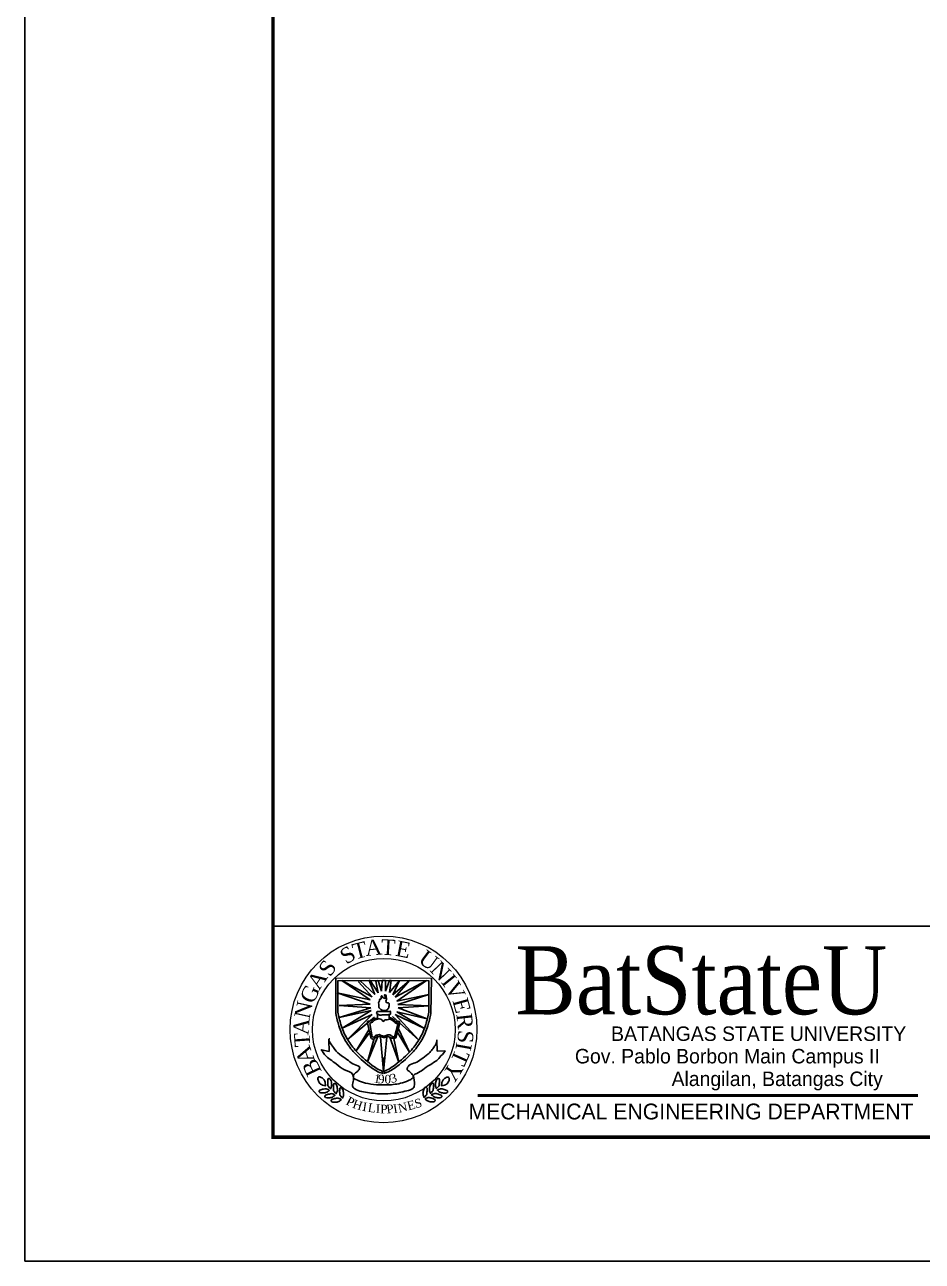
# Model space of a CAD drawing. Header units: millimetres. Extents: x 3 to 421, y 1 to 233.
# Drawn here: x 321.34 to 343.1, y 90.1 to 120.08 of the extents above; entities that cross this region are included whole.
import ezdxf
from ezdxf.enums import TextEntityAlignment as Align

# ---------------------------------------------------------------- set-up
doc = ezdxf.new("R2010")
doc.units = ezdxf.units.MM
doc.header["$MEASUREMENT"] = 0
for name, color, linetype in [('.1', 1, 'Continuous'), ('SHEET', 3, 'Continuous'), ('text', 7, 'Continuous')]:
    doc.layers.add(name, color=color, linetype=linetype)
for name, color, linetype, lineweight in [('stair', 134, 'Continuous', 0), ('texts', 2, 'Continuous', 18), ('WALL', 4, 'Continuous', 30)]:
    doc.layers.add(name, color=color, linetype=linetype, lineweight=lineweight)
doc.styles.add('CGOTHIC', font='GOTHIC.TTF')
doc.styles.add('GARAMOND', font='GARA.TTF')
doc.styles.get("Standard").update_dxf_attribs({"font": 'arial.ttf'})

msp = doc.modelspace()

# ---------------------------------------------------------------- linework, layer by layer
at = {"layer": '.1', "color": 0}
for p, q in [((321.345, 160.492), (321.345, 90.097)), ((321.345, 90.097), (420.621, 90.097))]:
    msp.add_line(p, q, dxfattribs=at)
for p, q in [((328.888, 96.103), (328.888, 96.969)), ((328.937, 96.137), (328.937, 96.906)), ((329.767, 96.509), (329.029, 96.906)), ((329.029, 96.906), (329.713, 96.433)), ((329.469, 96.906), (329.436, 96.873)), ((329.436, 96.873), (329.767, 96.509)), ((329.827, 96.564), (329.469, 96.906)), ((329.718, 96.906), (329.691, 96.906)), ((329.691, 96.906), (329.827, 96.564)), ((329.908, 96.602), (329.718, 96.906)), ((329.908, 96.906), (329.851, 96.888)), ((329.851, 96.888), (329.908, 96.602)), ((329.989, 96.645), (329.908, 96.906)), ((330.011, 96.906), (329.989, 96.645)), ((330.087, 96.906), (330.011, 96.906)), ((330.185, 96.906), (330.087, 96.65)), ((330.087, 96.65), (330.087, 96.906)), ((330.424, 96.906), (330.185, 96.612)), ((330.185, 96.612), (330.223, 96.906)), ((330.223, 96.906), (330.185, 96.906)), ((330.673, 96.906), (330.266, 96.558)), ((330.266, 96.558), (330.424, 96.906)), ((331.086, 96.906), (330.326, 96.504)), ((330.326, 96.504), (330.673, 96.906)), ((330.364, 96.401), (331.086, 96.906)), ((331.135, 96.131), (331.135, 96.906)), ((331.184, 96.103), (331.2, 96.965)), ((329.713, 96.433), (328.915, 96.607)), ((328.915, 96.607), (329.713, 96.33)), ((331.135, 96.569), (330.364, 96.401)), ((330.386, 96.32), (331.135, 96.569)), ((329.713, 96.33), (328.964, 96.298)), ((328.964, 96.298), (329.734, 96.244)), ((331.135, 96.287), (330.386, 96.32)), ((330.396, 96.244), (331.135, 96.287)), ((329.734, 96.244), (328.963, 96.009)), ((328.963, 96.009), (329.74, 96.179)), ((329.74, 96.179), (329.038, 95.747)), ((329.038, 95.747), (329.767, 96.081)), ((329.767, 96.081), (329.171, 95.472)), ((329.171, 95.472), (329.821, 96.016)), ((329.898, 96.089), (329.898, 95.988)), ((330.177, 96.077), (330.177, 95.976)), ((330.893, 95.46), (330.261, 96.032)), ((331.032, 95.742), (330.326, 96.081)), ((330.326, 96.081), (330.893, 95.46)), ((330.364, 96.146), (331.032, 95.742)), ((330.364, 96.146), (331.101, 95.977)), ((331.101, 95.977), (330.396, 96.244)), ((329.686, 95.712), (329.374, 95.197)), ((329.652, 95.874), (329.729, 95.519)), ((329.711, 95.866), (329.769, 95.536)), ((330.387, 95.837), (330.306, 95.53)), ((330.338, 95.513), (330.433, 95.877)), ((330.369, 95.663), (330.673, 95.17)), ((330.673, 95.17), (330.402, 95.734)), ((328.725, 95.186), (328.714, 95.462)), ((329.374, 95.197), (329.696, 95.631)), ((329.656, 94.933), (329.903, 95.549)), ((329.81, 95.495), (329.656, 94.933)), ((329.968, 95.533), (330.036, 94.695)), ((330.036, 94.695), (330.12, 95.539)), ((330.19, 95.533), (330.409, 94.928)), ((330.409, 94.928), (330.288, 95.501)), ((331.333, 95.464), (331.344, 95.193)), ((328.541, 95.224), (328.725, 95.186)), ((331.344, 95.193), (331.525, 95.199))]:
    msp.add_line(p, q)
at = {"start_tangent": (-1, 0)}
msp.add_spline([(330.029, 96.178), (329.961, 96.215), (329.925, 96.272), (329.925, 96.334), (329.925, 96.382), (329.939, 96.407), (329.953, 96.455), (329.975, 96.451), (329.982, 96.499), (329.997, 96.535), (330.016, 96.508), (330.053, 96.475), (330.082, 96.475), (330.08, 96.513), (330.066, 96.548), (330.069, 96.56), (330.104, 96.53), (330.104, 96.502), (330.11, 96.476), (330.11, 96.447), (330.099, 96.403), (330.125, 96.362), (330.158, 96.363), (330.178, 96.31), (330.172, 96.267), (330.141, 96.208), (330.111, 96.183), (330.074, 96.176), (330.028, 96.176), (330.03, 96.176)], degree=3, dxfattribs=at)
for points in [[(328.888, 96.103), (328.958, 95.802), (329.105, 95.466), (329.306, 95.184), (329.707, 94.821), (329.978, 94.664), (330.033, 94.647)], [(328.937, 96.137), (329.007, 95.837), (329.154, 95.501), (329.355, 95.219), (329.756, 94.855), (330.028, 94.698), (330.082, 94.682)], [(329.652, 95.874), (329.651, 95.913), (329.708, 95.921), (329.77, 95.944), (329.845, 95.982), (329.898, 95.988), (329.898, 96.011)], [(331.135, 96.137), (331.064, 95.837), (330.918, 95.501), (330.717, 95.219), (330.315, 94.855), (330.044, 94.698), (329.99, 94.682)], [(331.184, 96.103), (331.113, 95.802), (330.967, 95.466), (330.766, 95.184), (330.364, 94.821), (330.093, 94.664), (330.039, 94.647)], [(330.432, 95.872), (330.419, 95.915), (330.358, 95.901), (330.323, 95.918), (330.297, 95.95), (330.26, 95.973), (330.228, 95.997), (330.177, 95.997)], [(329.729, 95.519), (329.778, 95.483), (329.83, 95.495), (329.865, 95.532), (329.903, 95.549), (329.955, 95.549), (329.996, 95.541), (330.036, 95.521), (330.103, 95.535), (330.144, 95.547), (330.19, 95.533), (330.288, 95.501), (330.338, 95.513)], [(329.769, 95.536), (329.825, 95.536), (329.833, 95.559), (329.871, 95.579), (329.935, 95.594), (329.996, 95.565), (330.033, 95.559), (330.083, 95.562), (330.12, 95.579), (330.176, 95.585), (330.21, 95.582), (330.242, 95.559), (330.26, 95.545), (330.306, 95.53)], [(328.623, 94.355), (328.514, 94.394), (328.463, 94.472), (328.457, 94.549), (328.466, 94.562), (328.533, 94.555), (328.6, 94.495), (328.626, 94.437), (328.634, 94.381), (328.634, 94.354), (328.627, 94.354), (328.613, 94.368), (328.611, 94.368)], [(328.756, 94.28), (328.783, 94.353), (328.776, 94.442), (328.759, 94.494), (328.721, 94.528), (328.704, 94.525), (328.69, 94.477), (328.687, 94.432), (328.694, 94.38), (328.694, 94.36), (328.714, 94.325), (328.756, 94.284), (328.762, 94.284)], [(331.321, 94.285), (331.297, 94.358), (331.307, 94.447), (331.327, 94.498), (331.366, 94.531), (331.383, 94.527), (331.395, 94.478), (331.396, 94.433), (331.387, 94.382), (331.387, 94.361), (331.364, 94.328), (331.321, 94.288), (331.315, 94.289)], [(331.457, 94.354), (331.568, 94.388), (331.621, 94.464), (331.631, 94.54), (331.622, 94.554), (331.555, 94.55), (331.486, 94.493), (331.457, 94.435), (331.447, 94.38), (331.446, 94.353), (331.452, 94.353), (331.468, 94.367), (331.469, 94.366)], [(328.728, 94.244), (328.667, 94.197), (328.579, 94.179), (328.524, 94.181), (328.481, 94.208), (328.479, 94.225), (328.522, 94.252), (328.564, 94.268), (328.615, 94.276), (328.635, 94.281), (328.674, 94.271), (328.725, 94.243), (328.727, 94.237)], [(328.866, 94.126), (328.805, 94.079), (328.717, 94.06), (328.663, 94.062), (328.619, 94.089), (328.617, 94.107), (328.66, 94.133), (328.702, 94.149), (328.753, 94.157), (328.773, 94.163), (328.812, 94.153), (328.863, 94.125), (328.865, 94.118)], [(328.894, 94.162), (328.921, 94.234), (328.914, 94.324), (328.897, 94.375), (328.859, 94.41), (328.842, 94.406), (328.828, 94.358), (328.825, 94.313), (328.832, 94.262), (328.832, 94.241), (328.852, 94.207), (328.894, 94.165), (328.901, 94.165)], [(329.045, 94.055), (329.072, 94.127), (329.066, 94.216), (329.048, 94.268), (329.01, 94.302), (328.993, 94.299), (328.979, 94.251), (328.976, 94.206), (328.983, 94.154), (328.983, 94.134), (329.004, 94.099), (329.045, 94.058), (329.052, 94.058)], [(331.023, 94.071), (330.998, 94.145), (331.009, 94.234), (331.028, 94.285), (331.067, 94.317), (331.085, 94.313), (331.096, 94.265), (331.098, 94.22), (331.089, 94.168), (331.088, 94.148), (331.066, 94.114), (331.023, 94.075), (331.016, 94.075)], [(331.178, 94.172), (331.154, 94.245), (331.164, 94.335), (331.184, 94.385), (331.223, 94.418), (331.24, 94.414), (331.252, 94.365), (331.253, 94.32), (331.244, 94.269), (331.244, 94.249), (331.221, 94.215), (331.178, 94.176), (331.172, 94.176)], [(331.204, 94.135), (331.264, 94.085), (331.351, 94.063), (331.405, 94.063), (331.45, 94.088), (331.452, 94.105), (331.411, 94.134), (331.369, 94.151), (331.318, 94.161), (331.299, 94.168), (331.26, 94.159), (331.207, 94.134), (331.205, 94.127)], [(331.347, 94.247), (331.407, 94.198), (331.494, 94.176), (331.548, 94.176), (331.593, 94.201), (331.595, 94.218), (331.554, 94.246), (331.513, 94.264), (331.461, 94.274), (331.442, 94.281), (331.403, 94.272), (331.35, 94.246), (331.348, 94.24)], [(329.018, 94.018), (328.956, 93.972), (328.868, 93.953), (328.814, 93.955), (328.77, 93.982), (328.769, 93.999), (328.811, 94.026), (328.853, 94.042), (328.904, 94.05), (328.924, 94.056), (328.963, 94.045), (329.014, 94.017), (329.016, 94.011)], [(331.048, 94.034), (331.108, 93.985), (331.195, 93.962), (331.249, 93.962), (331.294, 93.987), (331.296, 94.004), (331.255, 94.033), (331.214, 94.051), (331.163, 94.061), (331.143, 94.067), (331.104, 94.059), (331.052, 94.033), (331.049, 94.026)]]:
    msp.add_spline(points, degree=3)
for points, end_tangent in [([(329.711, 95.866), (329.787, 95.907), (329.839, 95.953), (329.891, 95.968), (329.943, 95.974), (329.996, 95.953), (330.016, 95.927), (330.036, 95.913), (330.065, 95.939), (330.132, 95.953), (330.196, 95.965), (330.265, 95.933), (330.312, 95.887), (330.37, 95.866), (330.387, 95.875), (330.387, 95.837)], (0, -1)), ([(329.884, 96.158), (329.971, 96.153), (330.063, 96.15), (330.124, 96.151), (330.178, 96.157), (330.208, 96.155), (330.209, 96.126), (330.209, 96.102), (330.199, 96.08), (330.173, 96.077), (330.123, 96.072), (330.035, 96.072), (329.931, 96.069), (329.904, 96.085), (329.874, 96.104), (329.883, 96.159), (329.883, 96.165)], (-1, 0))]:
    msp.add_spline(points, degree=3, dxfattribs=dict(end_tangent=end_tangent))
for points, knots in [([(328.73, 95.491), (328.68, 95.491), (328.803, 95.327), (328.86, 95.214), (329.016, 95.076), (329.191, 94.974), (329.305, 94.858), (329.488, 94.829), (329.445, 94.736), (329.397, 94.686), (329.334, 94.648), (329.285, 94.549), (329.439, 94.462), (329.616, 94.411), (329.834, 94.373), (330.014, 94.375), (330.224, 94.372), (330.459, 94.4), (330.654, 94.479), (330.761, 94.542), (330.761, 94.61), (330.704, 94.652), (330.667, 94.703), (330.601, 94.737), (330.621, 94.806), (330.682, 94.878), (330.819, 94.9), (330.963, 95.002), (331.099, 95.096), (331.201, 95.199), (331.264, 95.293), (331.32, 95.363), (331.333, 95.452), (331.333, 95.464)], [0, 0, 0, 0, 0.050157, 0.09733, 0.169415, 0.238469, 0.297382, 0.34519, 0.361609, 0.384753, 0.415402, 0.43521, 0.480082, 0.549086, 0.637593, 0.692397, 0.728181, 0.847546, 0.920378, 0.94488, 0.959291, 0.979722, 1.010309, 1.023969, 1.046254, 1.066064, 1.119081, 1.173808, 1.241086, 1.282544, 1.318293, 1.350594, 1.379885, 1.379885, 1.379885, 1.379885]), ([(328.714, 95.484), (328.719, 95.49), (328.727, 95.493), (328.74, 95.493), (328.742, 95.493)], [3.04846765, 3.04846765, 3.04846765, 3.04846765, 3.05886904, 3.06079098, 3.06079098, 3.06079098, 3.06079098]), ([(331.525, 95.199), (331.529, 95.2), (331.553, 95.195), (331.415, 95.066), (331.331, 94.955), (331.159, 94.859), (331, 94.752), (330.883, 94.659), (330.758, 94.618), (330.783, 94.487), (330.814, 94.383), (330.741, 94.256), (330.589, 94.227), (330.392, 94.176), (330.148, 94.158), (329.911, 94.152), (329.7, 94.184), (329.513, 94.204), (329.379, 94.252), (329.306, 94.307), (329.28, 94.356), (329.301, 94.445), (329.32, 94.533), (329.29, 94.684), (329.075, 94.728), (328.911, 94.867), (328.758, 94.986), (328.627, 95.075), (328.583, 95.162), (328.511, 95.23), (328.539, 95.226), (328.569, 95.218)], [1.525096, 1.525096, 1.525096, 1.525096, 1.532073, 1.584612, 1.633558, 1.698069, 1.768711, 1.823631, 1.856154, 1.874433, 1.942755, 1.959564, 2.013837, 2.081716, 2.168665, 2.253261, 2.318126, 2.380396, 2.439479, 2.4572, 2.470092, 2.492272, 2.543518, 2.560297, 2.639259, 2.721631, 2.780104, 2.832648, 2.871086, 2.885372, 2.911145, 2.911145, 2.911145, 2.911145]), ([(330.009, 95.028), (330.021, 95.026), (330.042, 95.022), (330.057, 95.024), (330.069, 95.027)], [0, 0, 0, 0, 0.01145534, 0.02007474, 0.02007474, 0.02007474, 0.02007474]), ([(330.009, 95.007), (330.021, 95.005), (330.042, 95.002), (330.057, 95.003), (330.069, 95.007)], [0, 0, 0, 0, 0.01145534, 0.02007474, 0.02007474, 0.02007474, 0.02007474]), ([(330.014, 94.958), (330.025, 94.96), (330.042, 94.962), (330.054, 94.961), (330.062, 94.96)], [0.00178548, 0.00178548, 0.00178548, 0.00178548, 0.01145534, 0.01823656, 0.01823656, 0.01823656, 0.01823656]), ([(330.016, 94.938), (330.026, 94.939), (330.041, 94.942), (330.054, 94.941), (330.06, 94.939)], [0.00231179, 0.00231179, 0.00231179, 0.00231179, 0.01145534, 0.0176246, 0.0176246, 0.0176246, 0.0176246])]:
    msp.add_open_spline(points, degree=3, knots=knots)
at = {"layer": 'SHEET', "color": 1}
msp.add_line((327.362, 98.226), (417.613, 98.226), dxfattribs=at)
at = {"layer": 'stair'}
for p, q in [((328.888, 96.969), (331.2, 96.965)), ((328.937, 96.906), (331.135, 96.906))]:
    msp.add_line(p, q, dxfattribs=at)
msp.add_circle((330.04, 95.72), 2.263, dxfattribs=at)
at = {"layer": 'stair', "lineweight": 20}
for centre, radius in [((330.04, 95.72), 2.263), ((330.048, 95.713), 1.728)]:
    msp.add_circle(centre, radius, dxfattribs=at)
at = {"layer": 'texts', "color": 85, "linetype": 'Continuous', "lineweight": 50}
msp.add_line((332.326, 94.114), (342.987, 94.114), dxfattribs=at)
at = {"layer": 'WALL', "color": 1, "linetype": 'Continuous', "const_width": 0.0853}
msp.add_lwpolyline([(327.362, 93.105), (417.613, 93.105), (417.613, 157.484), (327.362, 157.484)], close=True, dxfattribs=at)

# ---------------------------------------------------------------- texts
at = {"attachment_point": 1}
for s, insert, char_height, width, rotation in [('{\\fTimes New Roman|b0|i0|c0|p18;\\C1;T}', (329.25, 97.776), 0.37713, 29.67394, 14.448), ('{\\fTimes New Roman|b0|i0|c0|p18;\\C1;A}', (329.574, 97.873), 0.37713, 29.67394, 5.7185), ('{\\fTimes New Roman|b0|i0|c0|p18;\\C1;T}', (329.99, 97.908), 0.37713, 0.3193, 356.815), ('{\\fTimes New Roman|b0|i0|c0|p18;\\C1;E}', (330.386, 97.879), 0.37713, 29.67394, 348.6904), ('{\\fTimes New Roman|b0|i0|c0|p18;\\C1;S}', (328.935, 97.599), 0.37713, 29.67394, 33.2318), ('{\\fTimes New Roman|b0|i0|c0|p18;\\C1;U}', (331.078, 97.67), 0.37713, 29.67394, 323.5013), ('{\\fTimes New Roman|b0|i0|c0|p18;\\C1;S}', (328.436, 97.185), 0.37713, 29.67394, 56.1104), ('{\\fTimes New Roman|b0|i0|c0|p18;\\C1;N}', (331.415, 97.413), 0.37713, 29.67394, 314.1356), ('{\\fTimes New Roman|b0|i0|c0|p18;\\C1;A}', (328.161, 96.858), 0.37713, 29.67394, 56.1104), ('{\\fTimes New Roman|b0|i0|c0|p18;\\C1;I}', (331.715, 97.099), 0.37713, 29.67394, 308.6454), ('{\\fTimes New Roman|b0|i0|c0|p18;\\C1;V}', (331.847, 96.93), 0.37713, 29.67394, 298.2002), ('{\\fTimes New Roman|b0|i0|c0|p18;\\C1;G}', (327.996, 96.471), 0.37713, 29.67394, 65.9347), ('{\\fTimes New Roman|b0|i0|c0|p18;\\C1;N}', (327.872, 96.033), 0.37713, 29.67394, 77.5616), ('{\\fTimes New Roman|b0|i0|c0|p18;\\C1;E}', (332.071, 96.518), 0.37713, 29.67394, 285.4787), ('{\\fTimes New Roman|b0|i0|c0|p18;\\C1;A}', (327.842, 95.598), 0.37713, 29.67394, 85.537), ('{\\fTimes New Roman|b0|i0|c0|p18;\\C1;R}', (332.179, 96.127), 0.37713, 29.67394, 276.1995), ('{\\fTimes New Roman|b0|i0|c0|p18;\\C1;S}', (332.226, 95.685), 0.37713, 29.67394, 266.0586), ('{\\fTimes New Roman|b0|i0|c0|p18;\\C1;T}', (327.892, 95.277), 0.37713, 29.67394, 94.2665), ('{\\fTimes New Roman|b0|i0|c0|p18;\\C1;A}', (328.027, 94.845), 0.37713, 29.67394, 110.3667), ('{\\fTimes New Roman|b0|i0|c0|p18;\\C1;I}', (332.185, 95.359), 0.37713, 29.67394, 259.8108), ('{\\fTimes New Roman|b0|i0|c0|p18;\\C1;T}', (332.138, 95.115), 0.37713, 29.67394, 245.978), ('{\\fTimes New Roman|b0|i0|c0|p18;\\C1;B}', (328.208, 94.539), 0.37713, 29.67394, 115.1841), ('{\\fTimes New Roman|b0|i0|c0|p18;\\C1;Y}', (331.987, 94.763), 0.37713, 29.67394, 237.494), ('{\\fTimes New Roman|b0|i0|c0|p18;\\C1;1}', (329.825, 94.643), 0.21119, 29.67394, 350.6967), ('{\\fTimes New Roman|b0|i0|c0|p18;\\C1;9}', (329.907, 94.622), 0.21119, 29.67394, 359.8965), ('{\\fTimes New Roman|b0|i0|c0|p18;\\C1;0}', (330.064, 94.617), 0.21119, 29.67394, 359.8965), ('{\\fTimes New Roman|b0|i0|c0|p18;\\C1;3}', (330.178, 94.62), 0.21119, 29.67394, 14.5727), ('{\\fTimes New Roman|b0|i0|c0|p18;\\C1;P}', (329.204, 94.1), 0.21119, 29.67394, 333.245), ('{\\fTimes New Roman|b0|i0|c0|p18;\\C1;P}', (329.209, 94.1), 0.21119, 29.67394, 333.245), ('{\\fTimes New Roman|b0|i0|c0|p18;\\C1;H}', (329.336, 94.025), 0.21119, 29.67394, 342.3689), ('{\\fTimes New Roman|b0|i0|c0|p18;\\C1;I}', (329.551, 93.955), 0.21119, 29.67394, 350.7446), ('{\\fTimes New Roman|b0|i0|c0|p18;\\C1;L}', (329.681, 93.936), 0.21119, 29.67394, 350.6967), ('{\\fTimes New Roman|b0|i0|c0|p18;\\C1;I}', (329.857, 93.903), 0.21119, 29.67394, 357.8325), ('{\\fTimes New Roman|b0|i0|c0|p18;\\C1;P}', (329.963, 93.893), 0.21119, 29.67394, 359.8965), ('{\\fTimes New Roman|b0|i0|c0|p18;\\C1;P}', (330.096, 93.886), 0.21119, 29.67394, 7.5162), ('{\\fTimes New Roman|b0|i0|c0|p18;\\C1;I}', (330.258, 93.894), 0.21119, 29.67394, 9.0391), ('{\\fTimes New Roman|b0|i0|c0|p18;\\C1;N}', (330.367, 93.903), 0.21119, 29.67394, 12.9245), ('{\\fTimes New Roman|b0|i0|c0|p18;\\C1;E}', (330.59, 93.959), 0.21119, 29.67394, 14.5727), ('{\\fTimes New Roman|b0|i0|c0|p18;\\C1;S}', (330.769, 94.011), 0.21119, 29.67394, 14.5727)]:
    msp.add_mtext(s, dxfattribs=dict(at, insert=insert, char_height=char_height, width=width, rotation=rotation))
at = {"layer": 'text', "width": 1}
for s, height, style, p in [('BatStateU', 1.6503, 'GARAMOND', (337.746, 96.086)), ('BATANGAS STATE UNIVERSITY', 0.35128, 'CGOTHIC', (339.132, 95.439)), ('Gov. Pablo Borbon Main Campus II', 0.35128, 'CGOTHIC', (338.373, 94.894)), ('Alangilan, Batangas City', 0.35128, 'CGOTHIC', (339.581, 94.345))]:
    msp.add_text(s, height=height, dxfattribs=dict(at, style=style)).set_placement(p, align=Align.CENTER)
at = {"layer": 'WALL', "color": 250, "linetype": 'Continuous', "lineweight": 0, "insert": (332.1, 93.92), "char_height": 0.38403, "width": 12.18966, "attachment_point": 1}
msp.add_mtext('{\\fCentury Gothic|b0|i0|c0|p34;\\C7;MECHANICAL ENGINEERING DEPARTMENT}', dxfattribs=at)

doc.saveas('drawing.dxf')
